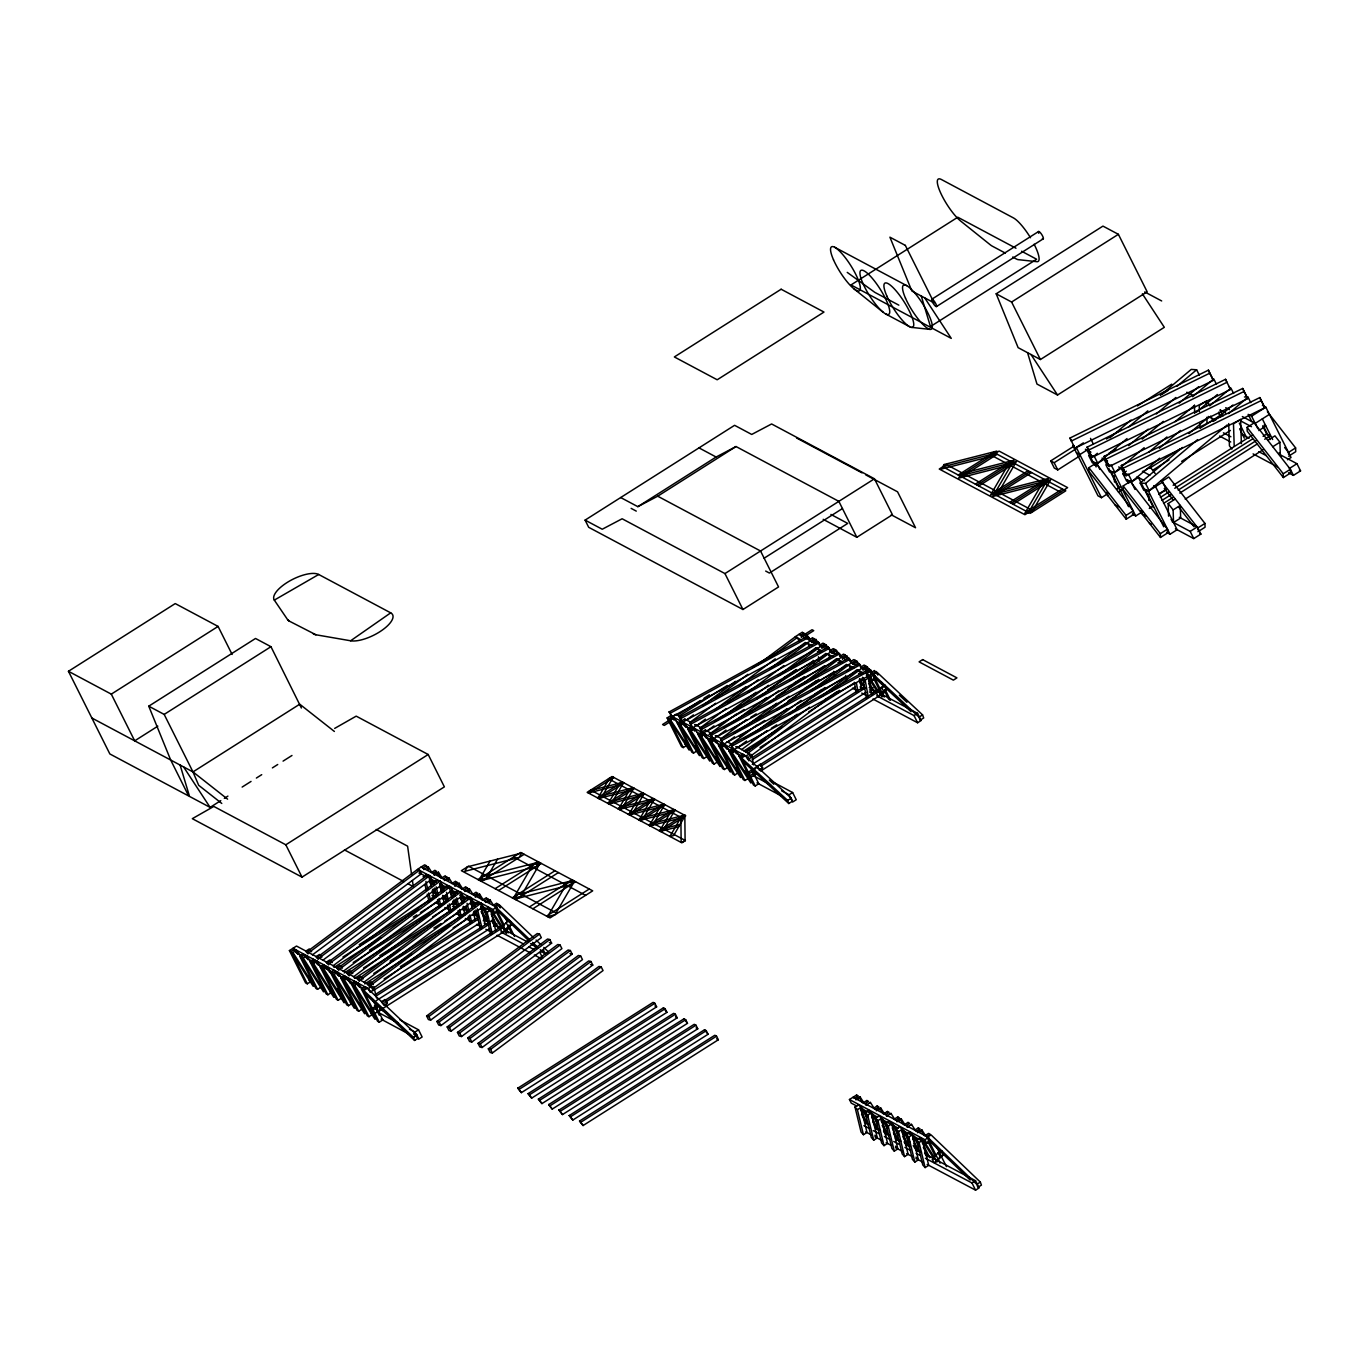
<?xml version="1.0" encoding="UTF-8"?>
<svg xmlns="http://www.w3.org/2000/svg" width="1369" height="1369" viewBox="0 0 1369 1369"><rect width="100%" height="100%" fill="white"/><g stroke="black" fill="none" stroke-linecap="round" stroke-linejoin="round"><path stroke-width="1.5" d="M490.085 861.067L479.013 880.096L486.474 878.196L497.546 859.167M1008.936 463.441L990.489 495.15L1050.673 479.8L1032.226 511.51L1024.765 513.409L1043.212 481.7M997.933 493.234L1016.397 461.541L959.926 475.916L999.079 451.086L1067.649 487.638L1024.936 514.727L939.237 469.037L946.355 464.536L1032.055 510.209M1028.495 512.468L1048.243 478.517L995.52 491.95M670.331 719.649L689.856 749.288L689.155 750.109L669.629 720.47L673.89 717.407L679.64 726.118M673.89 717.407L669.629 720.47M680.615 725.142L700.141 754.781L699.439 755.602L679.914 725.964L684.175 722.883L691.071 733.339M679.914 725.964L684.175 722.883M690.9 730.618L710.425 760.257L709.724 761.078L690.198 731.44L694.459 728.359L700.192 737.087M694.459 728.359L690.198 731.44M701.185 736.094L720.71 765.733L720.008 766.554L700.466 736.916L704.744 733.835L711.64 744.308M700.466 736.916L704.744 733.835M711.469 741.587L730.995 771.209L730.293 772.048L710.751 742.409L715.029 739.328L720.761 748.039M805.571 633.881L801.31 636.961L805.571 633.881L810.174 640.863M715.029 739.328L710.751 742.409M721.754 747.063L741.279 776.702L740.578 777.524L721.035 747.885L725.313 744.804L732.193 755.26M721.035 747.885L725.313 744.804M815.856 639.374L811.595 642.455L815.856 639.374L820.459 646.339M732.039 752.539L751.564 782.178L750.862 783L731.32 753.361L735.598 750.28L741.331 759.008M735.598 750.28L731.32 753.361M826.14 644.85L821.879 647.931L826.14 644.85L830.743 651.815M836.425 650.326L832.164 653.407L836.425 650.326L841.028 657.308M846.709 655.819L842.448 658.9L846.709 655.819L850.166 661.039M856.994 661.295L852.733 664.376L856.994 661.295L860.451 666.532M867.279 666.771L863.018 669.852L867.279 666.771L870.735 672.008M378.032 1005.633L375.739 1008.234L378.118 1011.845L381.677 1009.586M378.118 1011.845L381.557 1007.96M385.117 1005.702L387.393 1003.118L385.014 999.507L381.455 1001.766L383.046 1004.179M506.034 922.757L500.301 929.226L502.68 932.854L511.972 924.126L509.593 920.498L506.034 922.757L508.412 926.385L502.68 932.854M751.684 772.03L760.24 764.124L762.619 767.735L760.12 770.559M752.471 773.228L754.062 775.641L756.561 772.818M881.242 687.392L876.246 693.022L878.624 696.65L887.18 688.744L884.802 685.133L881.242 687.392L883.621 691.003L878.624 696.65M882.303 687.957L884.802 685.133M937.953 1152.972L932.238 1159.44L934.616 1163.068L943.891 1154.341L941.513 1150.713L937.953 1152.972L940.349 1156.6L934.616 1163.068M939.237 1153.314L941.513 1150.713M1109.883 437.84L1131.034 420.043M1160.33 395.419L1191.235 369.408L1196.626 369.784L1199.347 375.174M1127.029 438.559L1097.733 463.201L1092.359 462.825L1088.731 455.637L1094.122 456.014L1097.373 453.276M1128.296 427.265L1147.821 410.837M1177.1 386.212L1196.626 369.784M1156.309 413.934L1175.834 397.506M1128.655 445.609L1148.18 429.182M1179.103 403.17L1198.628 386.76M1142.174 439.141L1163.325 421.344M1192.621 396.719L1213.773 378.922L1216.476 384.313M1114.879 472.339L1111.269 465.152L1105.878 464.776L1109.489 471.963L1114.879 472.339L1144.159 447.697M1175.081 421.686L1194.607 405.275M1159.68 458.204L1132.026 481.46L1126.636 481.084L1123.025 473.896L1126.276 471.158M1149.053 452.01L1166.953 436.951M1196.232 412.309L1217.383 394.529M1159.321 448.279L1180.472 430.482M1209.751 405.84L1230.902 388.06L1233.623 393.451M1188.959 433.562L1208.485 417.134M1227.257 424.903L1149.156 490.598L1143.765 490.222L1140.155 483.035L1182.457 447.458M1213.379 421.447L1232.904 405.019M1140.155 483.035L1145.545 483.411L1197.601 439.62M1228.523 413.609L1248.049 397.198L1250.753 402.589M419.547 870.136L308.881 952.567L306.639 952.02L417.305 869.589L419.547 870.136L421.361 873.73L312.389 954.895M429.832 875.612L319.165 958.06L316.906 957.513L427.59 875.065L429.832 875.612L431.646 879.206L322.673 960.371M440.116 881.106L329.45 963.536L327.191 962.989L437.875 880.541L440.116 881.106L441.93 884.682L332.958 965.864M450.401 886.582L339.734 969.012L337.476 968.465L448.159 886.034L450.401 886.582L452.215 890.175L343.225 971.34M703.101 705.463L735.461 681.368M757.587 664.872L795.047 636.979L797.288 637.526L799.102 641.12M693.433 714.892L686.622 719.957L684.38 719.409M715.559 698.395L747.919 674.301M770.045 657.822L797.288 637.526M460.686 892.058L350.002 974.506L347.76 973.958L458.444 891.51L460.686 892.058L462.5 895.651L353.51 976.816M690.13 722.284L715.662 703.255M739.5 685.51L775.265 658.865M715.097 709.672L745.746 686.844M769.583 669.082L805.331 642.455M705.411 719.101L696.907 725.45L694.665 724.885M727.555 702.622L758.204 679.777M778.636 664.564L807.573 643.002L809.387 646.596M470.97 897.534L360.287 979.982L358.045 979.434L468.728 896.986L470.97 897.534L472.784 901.127L363.795 982.309M700.415 727.76L725.946 708.748M748.09 692.252L783.838 665.625M723.671 716.415L756.03 692.32M778.157 675.841L815.616 647.931M714.002 725.844L707.191 730.926L704.949 730.379M736.128 709.364L768.488 685.27M790.615 668.774L817.858 648.478L819.672 652.072L817.43 651.524M370.571 985.458L481.255 903.027L483.052 906.62L372.385 989.051L370.571 985.458L368.329 984.91L479.013 902.479L481.255 903.027M708.988 734.52L736.231 714.224M756.663 698.994L795.834 669.835M735.666 720.642L766.315 697.814M790.153 680.051L825.901 653.424M725.981 730.071L717.476 736.402L715.234 735.855M748.124 713.574L778.773 690.746M799.205 675.533L828.142 653.971L829.956 657.548L826.551 660.098M720.984 738.73L746.516 719.7M768.659 703.221L804.407 676.577M744.24 727.384L776.599 703.29M798.726 686.793L836.185 658.9M727.76 741.878L734.571 736.813M756.698 720.334L789.057 696.222M811.184 679.743L838.427 659.447L840.241 663.041L837.999 662.493M729.557 745.472L756.8 725.176M777.233 709.963L816.403 680.787M756.236 731.594L786.884 708.766M810.722 691.02L846.47 664.376M746.55 741.023L738.045 747.371L735.803 746.824M768.693 724.543L801.036 700.449M819.774 686.485L848.712 664.923L850.525 668.517L847.12 671.05M741.553 749.682L767.085 730.67M789.228 714.173L824.977 687.546M797.169 714.259L746.088 752.3L748.33 752.847L750.126 756.441L836.972 691.756M819.295 697.762L856.754 669.852M748.33 752.847L809.627 707.191M831.753 690.695L858.996 670.416L860.81 673.993L858.568 673.445M426.615 1015.969L537.281 933.538L539.523 934.086L541.337 937.679L430.653 1020.11L428.411 1019.563L426.615 1015.969L428.856 1016.517L430.653 1020.11M428.856 1016.517L539.523 934.086M436.899 1021.462L547.566 939.014L549.808 939.562L551.621 943.155L440.938 1025.586L438.696 1025.039L436.899 1021.462L439.141 1022.01L440.938 1025.586M439.141 1022.01L549.808 939.562M447.184 1026.938L557.85 944.49L560.092 945.038L561.906 948.631L451.222 1031.079L448.981 1030.532L447.184 1026.938L449.426 1027.486L451.222 1031.079M449.426 1027.486L560.092 945.038M457.468 1032.414L568.135 949.983L570.377 950.531L572.191 954.125L461.507 1036.555L459.265 1036.008L457.468 1032.414L459.71 1032.962L461.507 1036.555M459.71 1032.962L570.377 950.531M467.753 1037.89L578.42 955.459L580.661 956.007L582.475 959.601L471.792 1042.031L469.55 1041.484L467.753 1037.89L469.995 1038.455L471.792 1042.031M469.995 1038.455L580.661 956.007M478.038 1043.383L588.704 960.935L590.946 961.483L592.76 965.077L482.076 1047.525L479.834 1046.977L478.038 1043.383L480.279 1043.931L482.076 1047.525M480.279 1043.931L590.946 961.483M488.322 1048.859L598.989 966.428L601.231 966.976L603.044 970.553L492.361 1053.001L490.119 1052.453L488.322 1048.859L490.564 1049.407L492.361 1053.001M490.564 1049.407L601.231 966.976M350.618 640.778L390.695 612.85L318.703 574.484A26.045 9.84 -26.6 0 0 289.372 581.14A26.045 9.84 -26.6 0 0 274.313 600.118L287.627 619.678A26.045 9.84 -26.6 0 0 289.321 621.132L315.931 634.771L350.618 640.778A26.045 9.84 -26.6 0 0 381.814 630.424A26.045 9.84 -26.6 0 0 390.695 612.85M292.076 953.064L292.932 952.499L314.066 985.748L313.21 986.313L292.076 953.064L296.491 950.24L302.053 958.984M296.491 950.24L295.636 950.822L297.86 954.313M424.63 868.99L423.757 869.555L428.189 866.731L431.526 871.985M427.316 867.296L428.189 866.731M302.361 958.557L303.216 957.975L324.35 991.224L323.495 991.806L302.361 958.557L306.776 955.716L311.225 962.715M306.776 955.716L305.92 956.298L308.145 959.789M434.914 874.466L434.041 875.048L438.474 872.207L441.811 877.461M438.474 872.207L437.601 872.789L440.938 878.042M312.628 964.033L313.501 963.468L334.635 996.718L333.779 997.282L312.628 964.033L317.06 961.209L322.622 969.954M317.06 961.209L316.188 961.774L318.412 965.282M445.199 879.942L444.326 880.524L448.758 877.7L452.095 882.937M447.885 878.265L448.758 877.7M322.913 969.509L323.786 968.944L344.92 1002.194L344.064 1002.758L322.913 969.509L327.345 966.685L336.244 980.683M327.345 966.685L326.472 967.25L329.809 972.503M455.483 885.435L454.611 886L459.043 883.176L462.38 888.43M459.043 883.176L458.17 883.741L461.507 888.994M333.197 975.002L334.07 974.42L355.204 1007.67L354.331 1008.251L333.197 975.002L337.63 972.161L344.303 982.668M337.63 972.161L336.757 972.743L338.982 976.234M465.768 890.911L464.895 891.493L469.327 888.652L472.664 893.906M468.455 889.234L469.327 888.652M343.482 980.478L344.355 979.896L365.489 1013.146L364.616 1013.727L343.482 980.478L347.914 977.654L356.813 991.652M347.914 977.654L347.041 978.219L350.378 983.472M476.053 896.387L475.18 896.969L479.612 894.128L482.949 899.382M479.612 894.128L478.739 894.71L482.076 899.963M353.767 985.954L354.639 985.389L375.773 1018.639L374.901 1019.203L353.767 985.954L358.199 983.13L364.873 993.62L414.602 1040.44L418.161 1038.181L417.083 1035.152L367.371 988.264L363.795 990.523L364.873 993.552M358.199 983.13L357.326 983.695L359.551 987.203M486.337 901.88L485.465 902.445L489.897 899.621L493.234 904.875M489.024 900.186L489.897 899.621M856.549 1099.204L855.693 1099.769L860.108 1096.945L863.445 1102.199M860.108 1096.945L859.253 1097.51L862.59 1102.764M866.834 1104.68L865.961 1105.262L870.393 1102.421L873.73 1107.675M869.52 1103.003L870.393 1102.421M877.118 1110.156L876.246 1110.738L880.678 1107.915L884.015 1113.151M880.678 1107.915L879.805 1108.479L883.142 1113.733M887.403 1115.649L886.53 1116.214L890.962 1113.391L894.299 1118.644M890.09 1113.955L890.962 1113.391M897.688 1121.125L896.815 1121.707L901.247 1118.867L904.584 1124.12M901.247 1118.867L900.374 1119.448L903.711 1124.685M907.972 1126.601L907.099 1127.183L911.532 1124.343L914.868 1129.596M910.659 1124.924L911.532 1124.343M918.257 1132.095L917.384 1132.659L921.816 1129.836L925.153 1135.089M921.816 1129.836L920.943 1130.4L924.28 1135.654M533.02 937.115L499.155 904.687L495.612 906.945L529.478 939.374M873.388 674.455L876.947 672.196L922.569 714.875L923.699 717.955L920.139 720.214L919.01 717.134L873.388 674.455L874.517 677.552L911.018 711.692M919.01 717.134L922.569 714.875M976.799 1184.339L980.341 1182.08L981.419 1185.109L977.86 1187.368L976.799 1184.339L927.532 1137.16L931.091 1134.901L980.341 1182.08M301.385 708.013L270.959 646.698L255.524 638.467L148.759 706.182L170.697 760.035L188.682 795.971L109.845 753.943L68.45 671.289L175.232 603.575L218.082 626.42L232.114 654.45M68.45 671.289L111.3 694.134L218.082 626.42M148.759 706.182L164.177 714.413L270.959 646.698M157.829 726.169L134.692 740.851L111.3 694.134M931.827 299.212L1038.609 231.498M620.687 497.546L637.834 506.667L657.702 496.194L760.548 551.005L778.55 586.942L742.956 609.513L588.687 527.305L585.093 520.117L734.588 425.314L751.718 434.452L771.603 423.962L874.449 478.791L892.434 514.727L856.84 537.298L823.197 519.347M91.843 718.006L192.978 771.911L299.743 704.196L334.378 731.457M936.447 306.57A4.347 1.044 57.6 0 0 933.795 300.65A4.347 1.044 57.6 0 0 932.169 301.471A4.347 1.044 57.6 0 0 936.447 306.57L1043.212 238.856M637.834 506.667L716.124 457.024L736.009 446.534L838.855 501.362L856.84 537.298M657.702 496.194L736.009 446.534M996.187 293.805L1102.952 226.107L1118.387 234.321L1147.171 291.819L1040.406 359.534L1018.125 347.658L996.187 293.805L1011.605 302.036L1040.406 359.534M180.109 765.049L189.538 796.433L210.107 807.385L220.785 800.625M224.345 798.367L227.904 796.108M242.142 787.072L251.04 781.425M256.379 778.054L261.719 774.666M272.397 767.889L277.736 764.501M283.075 761.113L291.973 755.483M1011.605 302.036L1118.387 234.321M285.813 844.793L428.189 754.507L444.377 786.867L302.019 877.135L192.31 818.679L213.821 806.427L285.813 844.793L302.019 877.135M585.093 520.117L602.24 529.238L622.125 518.765L724.954 573.577L874.449 478.791M764.142 558.193L842.448 508.549M1027.554 352.689L1036.966 384.056L1057.535 395.008L1164.317 327.311L1142.379 293.839M958.214 475.009L993.808 452.437L1065.801 490.804L1030.207 513.375L942.796 466.778L995.52 453.344M961.654 476.84L997.231 454.268M975.361 484.147L1010.955 461.575M977.072 485.054L1012.666 462.482M978.784 485.978L1014.378 463.406M992.491 493.285L1028.085 470.714M994.219 494.192L1029.796 471.621M995.93 495.099L1031.524 472.527M1079.422 456.151L1057.758 469.909L1054.318 468.078L1050.725 460.891L1074.203 446.003M1137.417 405.908L1171.744 384.141M1083.375 442.872L1076.256 447.389L1101.463 497.7L1108.582 493.182M1050.725 460.891L1054.147 462.722L1075.829 448.964M1162.521 393.998L1167.945 390.559M309.154 980.649L310.866 981.556L307.306 983.815L305.595 982.908L289.407 950.582L296.508 946.047L371.838 986.347L373.651 989.941L370.075 992.2L368.278 988.606L292.949 948.306L296.577 953.046M289.407 950.582L291.118 951.489L294.677 949.23M422.799 867.98L426.358 865.721L428.275 869.52M1088.766 448.929L1079.867 454.576L1076.428 452.745M1106.511 438.97L1120.971 429.815M686.81 745.352L683.251 747.611L681.54 746.687L667.131 717.938L670.69 715.679L674.215 720.197M805.896 636.688L802.388 632.17L795.269 636.688L800.933 639.699M667.131 717.938L668.842 718.862L675.961 714.344M800.54 635.353L804.099 633.094M1009.637 502.406L1045.231 479.834M667.952 721.087L662.562 724.526L664.273 725.433L669.663 722.011M676.953 715.388L700.38 700.534M703.974 698.258L709.382 694.819M752.608 667.422L770.61 655.991M804.835 634.292L812.039 629.723L813.751 630.63L806.546 635.199M1011.349 503.33L1046.943 480.759M423.055 876.776L426.615 874.517M321.15 987.032L317.591 989.291L315.88 988.384L299.691 956.058L303.251 953.799L306.861 958.522M431.372 872.549L434.931 870.29L438.559 875.013M678.682 716.295L727.298 685.458M1013.06 504.237L1048.654 481.666M299.691 956.058L301.402 956.982L304.962 954.723M433.083 873.456L436.643 871.214M697.095 750.828L693.535 753.087L691.824 752.18L677.415 723.431L680.975 721.172L684.5 725.673M809.113 639.905L812.673 637.663L816.181 642.164M677.415 723.431L679.127 724.338L682.686 722.079M810.824 640.829L814.384 638.57M1108.822 453.379L1115.94 448.878M433.34 882.252L436.899 880.01M329.707 991.601L331.435 992.525L327.875 994.784L326.147 993.86L309.976 961.551L313.535 959.293L317.146 963.998M441.657 878.025L445.216 875.766L448.844 880.489M1088.885 467.685L1096.004 463.167L1133.19 510.877L1133.31 514.676L1126.191 519.193L1089.005 471.466L1088.885 467.685L1126.071 515.394L1126.191 519.193M1095.457 465.631L1093.574 461.883L1096.997 463.697L1104.116 459.197L1106.939 464.81M309.976 961.551L311.687 962.458L315.246 960.199M443.368 878.949L446.927 876.69M1026.784 511.544L1062.378 488.973M707.379 756.321L703.82 758.563L702.109 757.656L687.7 728.907L691.259 726.648L694.785 731.149M588.875 793.25L613.791 777.455M687.7 728.907L689.411 729.814L692.971 727.555M821.109 646.305L824.668 644.046L826.465 647.64M443.624 887.745L447.184 885.486M336.945 988.486L341.72 998.001L338.16 1000.26L336.432 999.336L320.26 967.027L323.82 964.769L327.431 969.492M451.941 883.518L455.501 881.26L459.128 885.965M320.26 967.027L321.972 967.934L325.531 965.675M453.652 884.425L457.212 882.166M359.243 944.661L436.797 895.497M342.935 957.017L418.674 908.982M715.354 721.035L740.612 705.035M783.889 677.587L796.501 669.578M597.432 797.819L622.347 782.024M767.564 689.925L812.656 661.347M717.664 761.797L714.105 764.056L712.393 763.132L697.985 734.383L701.544 732.124L705.069 736.642M599.16 798.726L624.076 782.931M697.985 734.383L699.696 735.307L703.255 733.048M831.394 651.781L834.953 649.539L836.75 653.133M333.916 967.472L380.804 937.731M413.25 917.144L416.861 914.868M420.471 912.575L438.508 901.144M442.119 898.851L445.712 896.575M1128.552 506.633L1110.721 471.004L1114.144 472.835L1121.262 468.318L1125.01 475.83M453.892 893.221L457.468 890.962M718.879 725.553L744.12 709.536M791.008 679.811L798.213 675.225M350.276 1002.57L352.004 1003.477L348.445 1005.736L346.716 1004.829L330.545 972.503L334.104 970.245L337.715 974.968M462.226 888.994L465.785 886.736L469.413 891.459M478.003 879.565L520.716 852.476L592.709 890.843L549.996 917.932L461.37 870.684L468.489 866.183L557.115 913.414M330.545 972.503L332.256 973.427L335.816 971.169M463.937 889.901L467.496 887.642M369.527 950.154L445.267 902.12M353.219 962.493L428.959 914.458M481.443 881.379L524.156 854.307M723.842 727.658L750.896 710.511M794.174 683.063L801.378 678.494M607.716 803.295L632.632 787.5M776.052 696.564L824.737 665.676M727.949 767.273L724.389 769.532L722.661 768.625L708.269 739.876L711.829 737.617L715.337 742.118M1200.271 428.103L1220.138 415.492M609.445 804.219L634.343 788.407M344.201 972.948L391.089 943.224M432.553 916.922L448.792 906.62M452.386 904.344L455.997 902.051M708.269 739.876L709.981 740.783L713.54 738.524M841.678 657.274L845.238 655.015L847.035 658.609M464.177 898.697L467.736 896.455M730.96 729.882L747.183 719.598M750.794 717.305L756.201 713.882M801.293 685.287L806.7 681.848M359.431 1003.255L362.289 1008.97L358.729 1011.212L357.001 1010.305L340.83 977.979L344.389 975.738L348 980.444M472.51 894.47L476.07 892.212L479.698 896.935M340.83 977.979L342.541 978.903L346.1 976.645M474.222 895.394L477.781 893.136M379.812 955.63L457.366 906.449M1143.098 471.655L1150.217 467.137L1155.179 473.52M1116.813 489.024L1120.424 486.731M1149.327 468.403L1180.027 448.929M1123.162 485.961L1130.281 481.443L1167.466 529.153L1167.603 532.952L1160.484 537.452L1123.282 489.743L1123.162 485.961L1160.347 533.67L1160.484 537.452M363.504 967.986L439.244 919.951M734.126 733.151L761.181 715.987M804.459 688.539L818.884 679.4M1127.851 480.143L1131.29 481.974L1138.409 477.456L1153.417 507.454M618.001 808.788L642.917 792.976M788.133 700.894L833.225 672.299M738.233 772.749L734.674 775.008L732.945 774.101L718.554 745.352L722.113 743.093L725.621 747.594M1118.439 491.984L1122.05 489.691M1152.749 470.234L1169.006 459.916M495.15 888.686L537.863 861.614M619.729 809.695L644.628 793.9M718.554 745.352L720.265 746.259L723.825 744M851.963 662.75L855.522 660.491L857.319 664.085M354.485 978.441L399.56 949.846M433.819 928.114L441.04 923.545M444.651 921.251L459.077 912.113M462.671 909.82L466.281 907.527M474.461 904.19L478.021 901.931L480.433 904.601M739.448 736.505L764.689 720.505M811.577 690.763L818.782 686.194M370.845 1013.522L372.556 1014.446L368.997 1016.705L367.286 1015.781L351.114 983.472L354.674 981.214L358.284 985.92M482.795 899.963L486.354 897.705L489.965 902.411M498.573 890.517L541.285 863.428M351.114 983.472L352.826 984.379L356.385 982.121M484.506 900.87L488.066 898.612M390.097 961.106L465.836 913.072M1251.762 421.566L1248.169 414.379L1251.591 416.21L1265.829 407.175L1291.035 457.503L1287.476 459.744M373.788 973.462L449.528 925.427M744.411 738.627L771.466 721.48M814.743 694.032L821.948 689.446M1181.635 461.387L1230.406 430.448M628.285 814.264L653.201 798.469M796.621 707.516L845.306 676.645M744.907 771.055L748.518 778.242L744.958 780.501L743.23 779.577L728.838 750.828L732.398 748.569L735.906 753.087M629.997 815.171L654.912 799.376M364.77 983.917L411.658 954.176M453.122 927.874L469.362 917.589M472.955 915.296L476.566 913.02M728.838 750.828L730.55 751.752L734.109 749.493M862.248 668.226L865.807 665.984L867.604 669.578M490.804 934.685L484.746 909.666L488.305 907.407L490.718 910.094L495.835 931.262M751.53 740.851L767.752 730.55M771.363 728.274L776.771 724.834M821.862 696.239L827.27 692.817M361.399 988.948L364.958 986.69L366.67 987.614L363.11 989.855L361.399 988.948L377.57 1021.274L379.281 1022.181L382.841 1019.922L372.368 999.011M493.08 905.439L496.639 903.181L500.25 907.904L499.155 904.687M1247.073 427.385L1254.192 422.867L1290.351 469.259L1290.488 473.041L1283.369 477.559L1247.193 431.167L1247.073 427.385L1283.249 473.777L1283.369 477.559M1163.77 526.791L1144.997 489.281L1148.42 491.112L1162.657 482.076L1166.251 489.263L1159.132 493.781M1269.439 414.362L1255.202 423.397L1242.35 416.552M498.35 904.088L494.791 906.346L504.322 925.358M867.261 675.054L865.448 671.46L869.007 669.201L870.735 670.125L884.22 697.078M400.381 966.6L477.935 917.418M492.275 933.521L487.159 912.353L490.718 910.094M368.278 988.606L371.838 986.347M426.358 865.721L424.647 864.814L417.528 869.298L493.011 909.512L496.571 907.253L498.384 910.847L494.825 913.106L481.614 906.056M865.448 671.46L867.176 672.384L870.735 670.125M384.073 978.938L477.832 919.472M512.297 897.824L554.993 870.752M743.88 750.965L781.75 726.956M825.028 699.508L839.454 690.352M745.301 751.752L748.86 749.493M638.57 819.74L663.486 803.945M745.592 751.889L765.425 739.311M808.703 711.863L853.794 683.268M739.123 756.304L742.683 754.062L744.394 754.969L740.834 757.228L739.123 756.304L753.515 785.07L755.243 785.977L758.802 783.718L750.691 767.547M870.821 672.795L874.38 670.536L877.888 675.054M515.719 899.655L558.432 872.566M640.281 820.664L665.197 804.852M876.092 671.46L868.973 675.978L867.176 672.384M373.241 990.54L479.646 923.065M483.24 920.772L486.851 918.496M868.237 696.889L865.174 680.171L868.733 677.912L866.286 675.037M746.019 755.996L749.596 753.737L751.393 757.331L747.833 759.59L746.019 755.996L670.69 715.679M866.988 674.883L870.77 676.885L874.329 674.643L876.126 678.237L872.566 680.479L866.902 677.467M1258.795 430.585L1265.914 426.067L1264.152 425.143M760.017 747.474L855.591 686.862M1158.687 494.466L1165.909 489.897M1173.147 485.311L1252.618 434.914M1126.071 515.394L1133.19 510.877M374.61 994.938L493.627 919.472M1160.313 497.443L1169.348 491.711M1174.756 488.288L1252.43 439.038M376.321 995.862L489.931 923.818M752.351 757.587L864.164 686.69M1132.317 514.145L1135.74 515.959L1142.858 511.458M648.855 825.233L673.77 809.421M752.265 759.658L865.875 687.597M1149.293 508.429L1152.903 506.136M1161.939 500.421L1170.974 494.688M1178.196 490.102L1255.852 440.852M1263.074 436.283L1266.684 433.99L1270.124 435.804L1264.699 439.244M650.566 826.14L675.482 810.345M376.321 1000.602L489.931 928.541M493.524 926.265L497.135 923.972M1163.564 503.381L1172.583 497.666M1179.804 493.08L1257.478 443.83M752.265 764.381L865.875 692.338M869.469 690.062L873.08 687.768M529.427 906.962L572.139 879.873M507.505 927.395L509.217 928.319L373.977 1014.087L370.469 1009.569L377.673 1005M383.08 1001.56L503.912 924.948M1168.561 516.164L1168.168 503.535L1175.286 499.035M1267.831 440.339L1274.933 435.838L1279.912 442.204L1280.306 454.816M379.384 1005.907L372.18 1010.493L370.469 1009.569M384.792 1002.484L503.86 926.984M532.866 908.794L575.562 881.704M757.143 773.297L749.921 777.883L746.413 773.365L879.856 688.744M659.139 830.709L684.055 814.914M753.532 770.85L748.124 774.289L746.413 773.365M760.753 766.281L879.805 690.763M383.833 1005.376L387.393 1003.118M508.412 926.385L511.972 924.126M660.851 831.616L685.766 815.821L612.063 776.531L587.147 792.343L681.882 842.825L685.441 840.566L590.706 790.084M1185.212 499.12L1262.885 449.871M759.059 769.994L762.619 767.735M883.621 691.003L887.18 688.744M748.21 776.959L753.617 773.536M760.736 771.021L885.178 692.115L883.45 691.191M754.062 775.641L757.622 773.382M1173.541 522.53L1173.13 509.918L1180.249 505.401L1180.66 518.012L1173.541 522.53L1171.06 519.347M1272.794 446.722L1279.912 442.204M546.573 916.101L589.286 889.011M1160.347 533.67L1167.466 529.153M1288.554 454.303L1288.486 452.42L1295.604 447.903L1267.386 411.71M1288.605 456.202L1295.724 451.684L1295.604 447.903M1166.593 532.404L1170.016 534.235L1177.135 529.717L1155.539 486.594L1153.793 485.653M1172.189 521.811L1190.174 531.394L1197.293 526.894L1200.887 534.081L1193.768 538.582L1175.423 528.81M1288.623 467.565L1289.838 468.198L1296.956 463.697L1300.55 470.885L1293.431 475.385L1288.486 472.767M1197.824 527.938L1204.942 523.42L1168.767 477.028L1161.648 481.546L1197.824 527.938L1197.875 529.837M1283.249 473.777L1290.351 469.259M1197.943 531.737L1205.062 527.219L1204.942 523.42M789.074 794.79L792.634 792.548L796.245 799.736L792.668 801.994L789.074 794.79L781.665 790.837M876.793 695.811L914.013 715.576L917.555 713.317L921.166 720.505L917.606 722.764L872.943 699.046M414.978 1032.072L418.538 1029.813L422.131 1037L418.572 1039.259L414.978 1032.072L409.417 1029.094M517.858 1088.133L653.116 1002.365L654.827 1003.289L656.624 1006.882L521.384 1092.65L517.858 1088.133L521.384 1092.65M519.587 1089.057L654.827 1003.289M528.143 1093.626L663.4 1007.858L665.112 1008.765L666.908 1012.358L531.668 1098.126L528.143 1093.626L531.668 1098.126M529.871 1094.533L665.112 1008.765M538.428 1099.102L673.685 1013.334L675.396 1014.241L677.193 1017.834L541.953 1103.602L538.428 1099.102L541.953 1103.602M540.156 1100.009L675.396 1014.241M548.712 1104.578L683.97 1018.81L685.681 1019.734L687.478 1023.327L552.237 1109.095L548.712 1104.578L552.237 1109.095M550.441 1105.502L685.681 1019.734M558.997 1110.071L694.254 1024.303L695.965 1025.21L697.762 1028.803L562.522 1114.571L558.997 1110.071L562.522 1114.571M560.708 1110.978L695.965 1025.21M569.282 1115.547L704.539 1029.779L706.25 1030.686L708.047 1034.279L572.807 1120.047L569.282 1115.547L572.807 1120.047M570.993 1116.454L706.25 1030.686M579.566 1121.023L714.823 1035.255L716.535 1036.179L718.331 1039.773L583.091 1125.54L579.566 1121.023L583.091 1125.54M581.277 1121.947L716.535 1036.179M856.908 1106.118L851.244 1103.106L849.447 1099.512L856.583 1095.029L858.295 1095.936L854.735 1098.195L853.024 1097.288L928.507 1137.468L930.304 1141.061L926.745 1143.32L902.205 1130.246M854.975 1106.991L858.534 1104.732L860.947 1107.418L867.005 1132.437L863.445 1134.696L861.033 1132.009L854.975 1106.991L857.388 1109.677L863.445 1134.696M857.388 1109.677L860.947 1107.418M865.259 1112.467L868.819 1110.225L871.232 1112.894L877.289 1137.913L873.73 1140.172L871.317 1137.502L865.259 1112.467L867.672 1115.153L873.73 1140.172M877.153 1105.981L873.593 1108.24L875.304 1109.164L878.864 1106.905L877.153 1105.981L879.052 1109.797M867.672 1115.153L871.232 1112.894M875.544 1117.96L879.103 1115.701L881.516 1118.37L887.574 1143.389L884.015 1145.648L881.602 1142.978L875.544 1117.96L877.957 1120.629L884.015 1145.648M877.957 1120.629L881.516 1118.37M885.829 1123.436L889.388 1121.177L891.801 1123.863L897.859 1148.882L894.282 1151.141L891.886 1148.454L885.829 1123.436L888.241 1126.122L894.282 1151.141M897.722 1116.95L894.162 1119.209L895.874 1120.116L899.433 1117.857L897.722 1116.95L899.621 1120.749M888.241 1126.122L891.801 1123.863M896.113 1128.912L899.673 1126.67L902.085 1129.339L908.126 1154.358L904.567 1156.617L902.171 1153.93L896.113 1128.912L898.509 1131.598L904.567 1156.617M898.509 1131.598L902.085 1129.339M906.398 1134.405L909.957 1132.146L912.353 1134.815L918.411 1159.834L914.851 1162.093L912.456 1159.423L906.398 1134.405L908.794 1137.074L914.851 1162.093M918.291 1127.919L914.732 1130.178L916.443 1131.085L920.002 1128.826L918.291 1127.919L920.19 1131.718M908.794 1137.074L912.353 1134.815M916.682 1139.881L920.242 1137.622L922.638 1140.309L928.695 1165.327L925.136 1167.586L922.74 1164.899L916.682 1139.881L919.078 1142.567L925.136 1167.586M926.727 1136.561L930.287 1134.302L928.576 1133.395L925.016 1135.654L926.727 1136.561L940.058 1163.188M919.078 1142.567L922.638 1140.309M849.447 1099.512L924.948 1139.727L928.507 1137.468M940.349 1156.6L943.891 1154.341M925.393 1158.277L971.973 1182.97L975.532 1180.711L979.143 1187.898L975.584 1190.157L927.138 1164.471M741.604 758.032L745.164 755.774L791.231 798.178L792.36 801.259L788.784 803.517L742.734 761.113L741.604 758.032L787.654 800.42L788.784 803.517M787.654 800.42L791.231 798.178M363.795 990.523L413.524 1037.411L417.083 1035.152M274.313 600.118L318.703 574.484M334.686 728.394L356.197 716.141L428.189 754.507M669.201 711.914L807.607 636.14L808.72 637.406L810.516 641L672.111 716.774L669.201 711.914L672.111 716.774M670.314 713.181L808.72 637.406M679.486 717.39L817.892 641.616L819.004 642.9L820.801 646.493L682.395 722.267L679.486 717.39L682.395 722.267M680.581 718.674L819.004 642.9M681.283 720.984L685.03 718.947M689.771 722.883L828.177 647.109L829.289 648.376L831.086 651.969L692.68 727.743L689.771 722.883L692.68 727.743M690.866 724.15L829.289 648.376M700.055 728.359L838.461 652.585L839.573 653.852L841.37 657.445L702.964 733.219L700.055 728.359L702.964 733.219M701.15 729.626L839.573 653.852M701.852 731.953L705.6 729.899M710.34 733.835L848.746 658.061L849.858 659.345L851.655 662.938L713.249 738.712L710.34 733.835L713.249 738.712M711.435 735.119L849.858 659.345M720.624 739.311L859.03 663.554L860.143 664.821L861.94 668.414L723.534 744.188L720.624 739.311L723.534 744.188M721.72 740.595L860.143 664.821M730.909 744.804L869.315 669.03L870.427 670.297L872.224 673.89L733.801 749.664L730.909 744.804L733.801 749.664M732.004 746.071L870.427 670.297M1069.993 438.029L1208.416 370.16L1212.027 377.348L1213.328 380.394L1074.887 448.245L1069.993 438.029L1071.294 441.075L1209.717 373.207L1208.416 370.16M1087.14 447.167L1225.563 379.299L1230.457 389.515L1092.034 457.383L1087.14 447.167L1092.034 457.383M1088.441 450.196L1226.864 382.345L1225.563 379.299M1104.27 456.305L1242.71 388.437L1246.303 395.624L1247.604 398.653L1109.164 466.521L1104.27 456.305L1109.164 466.521M1105.57 459.334L1244.01 391.483L1242.71 388.437M1121.416 465.443L1259.839 397.575L1263.433 404.762L1264.734 407.791L1126.311 475.659L1121.416 465.443L1126.311 475.659M1122.717 468.472L1261.14 400.621L1259.839 397.575M1011.366 464.724L958.625 478.157L961.243 473.674L1013.967 460.241L992.901 496.434L1045.642 483M680.119 824.412L661.655 829.118L660.354 831.359L678.819 826.654M1244.455 396.942L1248.049 397.198M1123.025 473.896L1128.398 474.273L1132.026 481.46M911.532 327.379L930.133 329.399M419.119 873.182L421.361 873.73M439.689 884.134L441.93 884.682M460.241 895.104L462.5 895.651M480.81 906.056L483.052 906.62M549.38 942.608L551.621 943.155M569.949 953.56L572.191 954.125M590.518 964.529L592.76 965.077M859.869 682.686L863.599 684.654M869.178 687.614L876.622 691.567M880.335 693.553L917.555 713.317M860.04 686.913L863.753 688.898M869.349 691.858L873.063 693.826M852.476 688.179L856.19 690.147M861.768 693.108L867.364 696.085M433.682 892.194L437.413 894.179M442.991 897.14L446.722 899.125M454.183 903.078L457.896 905.046M463.492 908.006L467.223 909.991M474.667 913.944L478.397 915.912M483.993 918.873L487.706 920.858M493.302 923.818L500.763 927.771M504.476 929.756L526.843 941.598M530.573 943.583L538.017 947.536M865.602 1122.409L869.332 1124.394M874.928 1127.354L880.507 1130.315M884.237 1132.3L889.833 1135.26M895.412 1138.221L901.007 1141.198M904.738 1143.166L910.317 1146.127M915.912 1149.087L921.508 1152.065M925.239 1154.033L975.532 1180.711M431.988 895.446L435.718 897.431M452.489 906.312L456.202 908.297M484.164 923.117L487.877 925.085M500.917 932.015L523.283 943.857M528.879 946.835L534.458 949.795M863.907 1125.66L869.503 1128.621M873.234 1130.606L878.812 1133.566M884.408 1136.527L890.004 1139.504M893.717 1141.472L899.313 1144.433M904.909 1147.393L910.488 1150.371M916.083 1153.331L919.814 1155.299M435.582 902.633L439.312 904.618M444.908 907.579L450.487 910.539M456.082 913.499L459.813 915.485M465.392 918.445L470.987 921.405M476.583 924.366L480.297 926.351M485.892 929.311L491.488 932.272M497.067 935.249L530.607 953.029M534.338 954.997L541.782 958.95M865.653 1131.855L871.232 1134.833M874.962 1136.8L882.423 1140.753M886.137 1142.739L891.732 1145.699M895.463 1147.667L902.907 1151.62M906.637 1153.605L912.233 1156.565M915.964 1158.533L923.408 1162.486M1144.706 291.922L1161.665 300.958M1015.969 248.234L957.787 217.226L851.005 284.94L929.842 326.951L1036.624 259.237L1021.599 251.246M1005.325 253.094L992.405 246.215A26.045 6.246 57.6 0 1 990.009 244.589L960.61 221.008A26.045 6.246 57.6 0 1 940.845 193.354A26.045 6.246 57.6 0 1 941.41 179.51L1013.402 217.893A26.045 6.246 57.6 0 1 1030.498 237.744M1012.701 257.03L1016.397 258.998A26.045 6.246 57.6 0 0 1018.314 259.665L1036.915 261.684A26.045 6.246 57.6 0 0 1034.125 244.23M1262.406 405.361L1265.829 407.175M1225.717 407.688L1229.413 409.656M1186.803 392.218L1192.348 395.179M1205.285 402.075L1208.981 404.043M1220.07 409.947L1225.614 412.908M1240.4 420.779L1251.488 426.7M1208.331 416.45L1215.621 420.351M1241.717 434.247L1249.161 438.217M1278.971 454.114L1296.956 463.697M1299.335 470.234L1300.55 470.885M1223.407 432.809L1230.868 436.779M1258.813 451.667L1266.257 455.637M1219.557 436.026L1230.731 441.982M1253.097 453.892L1277.311 466.795M834.645 247.224L906.62 285.591M898.834 305.15L874.825 292.367L847.24 272.38M885.623 313.929L909.632 326.712M1142.413 471.295L1149.823 475.231M1160.912 481.152L1162.657 482.076M1164.506 488.339L1166.251 489.263M1085.395 449.22L1090.939 452.164M1102.028 458.085L1107.572 461.028M1118.661 466.949L1124.206 469.892M1137.16 476.788L1144.552 480.741M1179.308 517.311L1197.293 526.894M1199.689 533.431L1200.887 534.081M1145.853 516.079L1142.43 514.265L1140.617 510.671M1101.463 497.7L1098.024 495.869L1072.834 445.558M1115.17 505.007L1118.593 506.821M1149.447 523.266L1151.158 524.19M991.96 455.603L1060.53 492.156M796.57 437.994L862.025 472.87M865.756 474.872L897.551 491.813L915.536 527.749L891.236 514.795M830.897 514.436L847.719 523.403L769.412 573.063L765.682 571.061M698.994 447.885L716.124 457.024M631.143 508.378L636.277 511.116M824.668 644.046L822.957 643.139L819.398 645.398L825.25 648.495M834.953 649.539L833.242 648.615L829.682 650.874L836.579 654.536M845.238 655.015L843.526 654.108L839.967 656.35L846.008 659.567M855.522 660.491L853.811 659.584L850.252 661.843L857.336 665.591M865.807 665.984L864.096 665.06L860.536 667.319L874.329 674.643M798.829 634.429L815.804 643.481M806.598 642.728L812.262 645.74M816.027 647.742L821.691 650.754M827.355 653.783L833.019 656.795M836.784 658.797L842.448 661.809M848.113 664.838L853.777 667.85M857.559 669.852L863.223 672.881M686.417 741.399L684.705 740.475L688.213 744.993M696.701 746.875L694.99 745.968L698.498 750.469M706.986 752.351L705.275 751.444L708.783 755.945M717.27 757.844L715.559 756.92L719.067 761.438M727.555 763.32L725.844 762.413L729.352 766.914M737.84 768.796L736.128 767.889L739.636 772.39M757.074 782.811L758.802 783.718M608.503 778.79L682.207 818.08M513.597 856.994L585.59 895.36M376.218 829.46L407.603 846.179L411.573 874.483M421.087 867.039L496.571 907.253M419.325 872.892L426.871 876.913M430.653 878.932L436.317 881.944M440.082 883.946L447.629 887.968M451.411 889.987L457.075 892.999M460.84 895.001L468.403 899.022M472.168 901.042L477.832 904.053M860.69 1108.137L877.683 1117.19M881.448 1119.192L898.44 1128.244M654.912 1005.958L656.624 1006.882M666.908 1012.358L663.4 1007.858M675.482 1016.927L677.193 1017.834M687.478 1023.327L683.97 1018.81M696.051 1027.897L697.762 1028.803M708.047 1034.279L704.539 1029.779M716.62 1038.849L718.331 1039.773M344.492 849.927L403.992 881.636M407.705 883.621L413.284 886.599L412.428 880.541M310.472 977.603L308.761 976.679L312.269 981.197M320.757 983.079L319.045 982.172L322.554 986.673M331.041 988.555L329.33 987.648L332.838 992.149M341.326 994.048L339.615 993.124L343.123 997.642M351.611 999.524L349.899 998.617L353.407 1003.118M361.895 1005L360.184 1004.093L363.692 1008.594M381.13 1019.015L382.841 1019.922M676.132 714.43L681.796 717.459M685.561 719.478L691.208 722.507M694.973 724.509L702.502 728.548M706.267 730.567L711.914 733.579M715.696 735.598L721.343 738.627M726.99 741.639L732.637 744.668M736.402 746.687L749.596 753.737M676.269 721.292L680.034 723.311M685.681 726.34L691.328 729.352M696.975 732.381L700.74 734.4M706.387 737.412L712.051 740.441M715.816 742.46L721.463 745.489M727.11 748.501L730.875 750.52M736.522 753.549L742.186 756.561M755.534 772.698L759.247 774.683M772.236 781.631L792.634 792.548M753.84 775.949L770.525 784.882M685.099 744.428L688.795 746.413M757.433 783.136L781.545 796.039M296.628 952.91L302.292 955.921M307.939 958.95L313.587 961.962M319.234 964.991L332.41 972.041M338.075 975.07L343.722 978.099M347.486 980.101L353.134 983.13M358.781 986.159L362.545 988.178M379.589 1008.953L386.999 1012.923M399.988 1019.888L418.538 1029.813M377.878 1012.204L398.276 1023.139M381.489 1019.392L409.297 1034.297M164.177 714.413L192.978 771.911L227.596 799.154M221.778 803.449L198.693 785.293L192.978 771.911M853.845 288.722L883.227 312.303M287.627 619.678L289.321 621.132M769.327 780.056L773.93 784.3M899.365 695.195L906.962 702.314M413.506 1033.8L418.161 1038.181M930.15 1141.678L970.176 1180.01M536.1 940.075L540.721 944.49M543.801 947.434L548.421 951.866L544.862 954.125L540.242 949.71M532.541 942.334L537.161 946.749M498.213 911.463L528.999 940.948M532.079 943.891L536.699 948.323M373.292 984.551L370.879 981.881L367.32 984.14L369.733 986.809M363.007 979.075L360.595 976.388L357.052 978.647L359.448 981.333M352.723 973.581L350.31 970.912L346.768 973.171L349.163 975.84M342.438 968.105L340.042 965.436L336.483 967.695L338.879 970.364M332.154 962.629L329.758 959.943L326.198 962.202L328.594 964.888M321.869 957.153L319.473 954.467L315.914 956.726L318.31 959.395M311.584 951.66L309.189 948.991L305.629 951.25L308.025 953.919M916.015 1157.164L918.411 1159.834M895.446 1146.195L897.859 1148.882M874.877 1135.243L877.289 1137.913M484.746 909.666L487.159 912.353M871.112 672.624L872.224 673.89M860.827 667.148L861.94 668.414M851.655 662.938L848.746 658.061M840.258 656.179L841.37 657.445M831.086 651.969L828.177 647.109M819.706 645.21L820.801 646.493M810.516 641L807.607 636.14M862.727 677.296L865.174 680.171M1284.635 447.475L1288.486 452.42M1231.912 449.049L1229.43 445.849L1228.712 423.569M1164.352 488.647L1173.404 500.25M1178.572 506.872L1194.059 526.757M1168.168 503.535L1173.13 509.918M869.469 677.741L882.098 696.924M868.767 678.579L876.793 690.78M862.624 677.501L864.917 680.992M861.922 678.322L864.215 681.813M724.595 745.626L726.905 749.117M704.025 734.674L706.336 738.148M683.473 723.705L685.766 727.196M1030.977 354.503L1057.535 395.008M924.708 297.877L951.267 338.383L930.715 327.413L921.286 296.046M880.609 691.978L882.184 694.391M756.681 766.383L758.255 768.796M183.549 766.88L210.107 807.385M923.818 1140.839L937.166 1161.836M922.946 1141.404L934.069 1158.91M913.534 1135.363L917.983 1142.362M924.657 1152.852L926.881 1156.36M912.661 1135.928L919.335 1146.435M903.249 1129.87L908.811 1138.632M913.26 1145.631L916.597 1150.867M902.376 1130.452L910.163 1142.704M892.964 1124.394L897.414 1131.393M904.088 1141.9L906.312 1145.391M892.092 1124.976L898.766 1135.466M882.68 1118.918L888.241 1127.662M881.807 1119.483L887.386 1128.244M872.395 1113.425L876.844 1120.424M883.518 1130.931L885.743 1134.439M871.54 1114.007L878.214 1124.497M862.111 1107.949L867.672 1116.693M861.255 1108.531L866.817 1117.275M491.899 910.625L506.359 933.367M491.026 911.189L501.037 926.95M482.727 906.894L487.176 913.893M491.625 920.892L494.962 926.146M481.854 907.459L488.528 917.966M471.33 899.655L475.779 906.654M471.569 901.983L474.906 907.236M461.045 894.179L464.382 899.433M460.172 894.761L464.621 901.76M451.873 890.449L455.21 895.702M451 891.014L454.337 896.267M440.476 883.21L443.813 888.464M439.603 883.792L444.052 890.791M431.303 879.48L434.64 884.733M430.431 880.062L433.768 885.315M1145.545 483.411L1149.156 490.598M1094.122 456.014L1097.733 463.201M1261.14 400.621L1264.734 407.791M1289.838 468.198L1293.431 475.385M1262.321 418.88L1272.64 439.517M1279.211 452.643L1281.093 456.39M1263.587 426.426L1270.158 439.552M1262.629 425.862L1267.318 435.239M1244.01 391.483L1247.604 398.653M1251.591 416.21L1257.906 428.788M1239.304 423.107L1246.817 438.114M1239.63 428.788L1244.318 438.166M1209.717 373.207L1213.328 380.394M1220.292 410.221L1223.099 415.851M1218.735 412.155L1220.618 415.902M1218.718 413.455L1220.6 417.203M1210.658 416.09L1212.54 419.838M1190.174 531.394L1193.768 538.582M1148.42 491.112L1170.016 534.235M1131.29 481.974L1135.038 489.469M1126.892 479.578L1128.775 483.325M1114.144 472.835L1135.74 515.959M1108.822 468.557L1119.14 489.195M1090.494 438.354L1093.198 443.744M1096.997 463.697L1099.82 469.327M1086.986 450.059L1094.498 465.049M1106.34 492.395L1108.137 495.989M1054.147 462.722L1057.758 469.909M914.013 715.576L917.606 722.764M881.482 682.241L883.279 685.835M885.093 689.428L890.483 700.209L888.772 699.302L884.271 690.301M873.508 678.185L882.509 696.154M870.77 676.885L872.566 680.479M868.545 680.804L873.935 691.585M868.63 683.49L872.224 690.678M860.057 678.921L863.651 686.109M859.236 679.811L861.94 685.202M724.954 573.577L742.956 609.513M971.973 1182.97L975.584 1190.157M935.985 1145.716L946.458 1166.628M740.834 757.228L755.243 785.977M927.857 1141.352L935.472 1156.565M730.55 751.752L744.958 780.501M924.948 1139.727L926.745 1143.32M922.158 1142.499L929.773 1157.695M923.288 1147.273L928.045 1156.788M720.265 746.259L734.674 775.008M912.815 1138.905L919.489 1152.219M913.962 1143.697L917.76 1151.312M709.981 740.783L724.389 769.532M901.589 1131.53L909.204 1146.743M902.719 1136.321L907.476 1145.819M699.696 735.307L714.105 764.056M892.246 1127.953L898.92 1141.25M893.392 1132.745L897.208 1140.343M689.411 729.814L703.82 758.563M881.02 1120.561L888.635 1135.774M882.149 1125.352L886.924 1134.867M679.127 724.338L693.535 753.087M871.677 1116.984L878.35 1130.298M872.823 1121.776L876.639 1129.374M668.842 718.862L683.251 747.611M856.583 1095.029L858.483 1098.828M860.451 1109.609L868.066 1124.805M861.58 1114.4L866.355 1123.898M545.41 954.09L543.613 950.497L540.053 952.756L542.757 958.146M505.024 917.401L506.924 921.2M508.823 924.999L514.539 936.413M508.07 925.992L511.869 933.607M506.222 929.157L508.121 932.974M495.937 911.138L506.41 932.049M493.011 909.512L494.825 913.106M491.18 914.184L497.837 927.48M492.31 918.975L496.126 926.573M480.895 908.691L487.552 922.004M481.084 911.583L485.841 921.097M470.611 903.215L472.51 907.014M474.41 910.813L477.268 916.528M473.657 911.805L475.556 915.604M460.326 897.739L463.184 903.437M465.084 907.236L466.983 911.035M463.372 906.329L465.272 910.128M450.042 892.246L451.941 896.062M453.841 899.861L456.698 905.559M453.088 900.853L454.987 904.652M439.757 886.77L442.615 892.468M444.514 896.284L446.414 900.083M442.803 895.36L444.703 899.159M429.472 881.294L431.372 885.093M433.271 888.892L436.129 894.59M432.518 889.884L434.418 893.683M374.473 1005.702L379.23 1015.216M363.11 989.855L379.281 1022.181M369.716 1008.748L371.615 1012.547M352.826 984.379L368.997 1016.705M344.389 975.738L346.289 979.537M342.541 978.903L358.729 1011.212M349.146 997.779L351.046 1001.578M332.256 973.427L348.445 1005.736M323.82 964.769L325.719 968.567M321.972 967.934L338.16 1000.26M328.577 986.809L330.477 990.626M311.687 962.458L327.875 994.784M301.402 956.982L317.591 989.291M308.008 975.857L309.907 979.656M291.118 951.489L307.306 983.815M1229.157 386.486L1230.457 389.515M1073.587 445.216L1074.887 448.245M413.524 1037.411L414.602 1040.44M480.895 906.535L485.088 923.853M477.336 908.794L481.991 928.028M475.864 909.957L480.519 929.209M470.149 899.125L472.476 908.742M473.417 912.593L475.283 920.293M467.051 903.3L468.917 911.001M469.858 914.851L471.723 922.552M466.042 906.398L467.445 912.182M468.386 916.032L470.234 923.716M460.326 895.566L462.192 903.266M463.133 907.117L464.998 914.817M456.767 897.824L458.632 905.525M459.573 909.375L461.439 917.076M455.295 899.005L457.16 906.689M458.102 910.539L459.95 918.24M449.58 888.156L451.907 897.79M452.848 901.641L454.234 907.407M446.482 892.348L448.347 900.049M449.289 903.899L451.154 911.583M445.473 895.446L446.876 901.213M447.817 905.063L449.682 912.764M439.757 884.614L441.622 892.297M442.563 896.147L444.429 903.848M436.198 886.855L438.063 894.556M439.004 898.406L440.869 906.107M434.726 888.036L436.591 895.737M437.532 899.587L439.398 907.288M429.01 877.204L431.338 886.821M432.279 890.671L433.665 896.438M425.913 881.379L427.778 889.08M428.719 892.93L430.585 900.631M424.92 884.477L426.307 890.244M427.248 894.094L429.113 901.795M373.754 986.484L376.543 998.035M868.733 677.912L871.796 694.631M863.103 679.383L866.56 698.207M859.595 678.699L861.512 689.155M856.412 683.045L857.952 691.413M854.359 682.258L856.275 692.714M845.751 675.465L846.521 679.657M833.789 671.306L834.56 675.482M818.457 656.778L819.227 660.953M813.22 660.337L813.99 664.513M751.684 754.456L753.583 764.929M748.124 756.715L748.894 760.907M1241.375 443.659L1240.605 419.342L1233.486 423.86L1234.205 446.157M1206.448 405.121L1206.329 401.083L1199.21 405.583L1199.398 411.675M1206.842 417.288L1207.03 423.363M1199.792 423.825L1199.911 427.881M1194.435 405.292L1194.692 413.404M1148.591 494.243L1148.779 500.318M1114.298 475.967L1114.503 482.042M1096.004 463.167L1096.124 466.966M315.931 634.771A26.045 9.84 -26.6 0 1 313.313 633.915M1038.763 233.312A4.347 1.044 57.6 0 1 1039.584 231.926A4.347 1.044 57.6 0 1 1042.973 236.837A4.347 1.044 57.6 0 1 1042.374 238.548M467.445 866.834L464.844 871.317L519.108 857.49L521.726 853.007L467.445 866.834M483.052 876.365L480.433 880.849L536.254 866.628L538.873 862.145L483.052 876.365M532.832 864.797L513.289 898.372L520.75 896.473L540.276 862.898L532.832 864.797M517.328 894.641L514.71 899.125L570.531 884.904L573.149 880.421L517.328 894.641M589.68 790.734L588.362 792.993L621.612 784.523L622.912 782.281L589.68 790.734M609.547 778.14L597.928 798.127L601.658 797.169L613.278 777.181L609.547 778.14M599.964 796.228L598.647 798.469L631.896 789.999L633.197 787.757L599.964 796.228M619.832 783.616L608.212 803.603L611.943 802.645L623.562 782.674L619.832 783.616M610.232 801.704L608.931 803.945L642.181 795.475L643.481 793.233L610.232 801.704M567.108 883.073L547.566 916.631L555.027 914.732L574.569 881.174L567.108 883.073M630.116 789.092L618.497 809.079L622.211 808.138L633.847 788.15L630.116 789.092M620.516 807.18L619.216 809.421L652.465 800.968L653.766 798.726L620.516 807.18M640.401 794.585L628.782 814.572L632.495 813.614L644.132 793.626L640.401 794.585M630.801 812.673L629.5 814.914L662.733 806.444L664.051 804.202L630.801 812.673M650.686 800.061L639.066 820.048L642.78 819.09L654.416 799.102L650.686 800.061M641.086 818.149L639.785 820.39L673.018 811.92L674.335 809.678L641.086 818.149M660.97 805.537L649.334 825.524L653.064 824.583L664.701 804.596L660.97 805.537M651.37 823.625L650.07 825.866L683.302 817.396L684.62 815.154L651.37 823.625M671.255 811.03L659.618 831L663.349 830.059L674.985 810.072L671.255 811.03M681.54 816.506L669.903 836.493L673.634 835.535L685.27 815.548L681.54 816.506M944.097 464.536L941.496 469.019L994.219 455.586L996.82 451.103L944.097 464.536M781.134 289.235L674.352 356.95L717.202 379.778L823.984 312.064L781.134 289.235M922.655 659.601L919.095 661.86L953.372 680.136L956.931 677.877L922.655 659.601M866.868 1100.505L863.309 1102.764L865.02 1103.671L868.579 1101.429L866.868 1100.505M887.437 1111.474L883.878 1113.733L885.589 1114.64L889.148 1112.381L887.437 1111.474M908.006 1122.426L904.447 1124.685L906.158 1125.609L909.718 1123.35L908.006 1122.426M684.825 815.291L680.872 816.951L681.146 842.431L685.099 840.788L684.825 815.291M905.337 245.393L889.918 237.179L911.857 291.015L934.137 302.891L905.337 245.393M862.898 283.383A26.045 6.246 57.6 0 0 888.549 314.476A26.045 6.246 57.6 0 0 873.046 279.225A26.045 6.246 57.6 0 0 862.898 283.383M886.89 296.166A26.045 6.246 57.6 0 0 912.541 327.277A26.045 6.246 57.6 0 0 897.054 292.008A26.045 6.246 57.6 0 0 886.89 296.166M833.499 259.802A26.045 6.246 57.6 0 0 859.15 290.912A26.045 6.246 57.6 0 0 843.663 255.661A26.045 6.246 57.6 0 0 833.499 259.802M905.491 298.185A26.045 6.246 57.6 0 0 931.142 329.279A26.045 6.246 57.6 0 0 915.639 294.027A26.045 6.246 57.6 0 0 905.491 298.185"/></g></svg>
